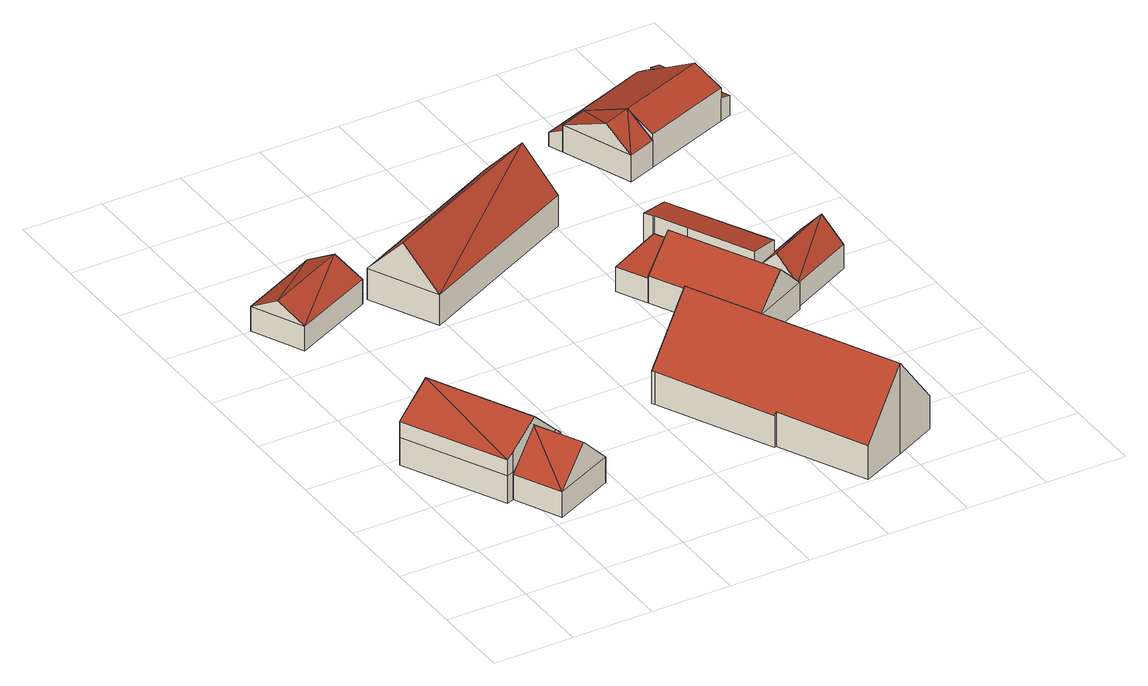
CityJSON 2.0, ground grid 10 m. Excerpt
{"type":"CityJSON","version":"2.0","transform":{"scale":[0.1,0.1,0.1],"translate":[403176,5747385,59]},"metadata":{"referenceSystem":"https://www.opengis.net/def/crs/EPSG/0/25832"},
"CityObjects":{
"building1":{"type":"Building","attributes":{"name":"Suttarp","Gemeindeschluessel":"05515000","Geometrietyp2DReferenz":"3000","function":"31001_1100","roofType":"3100","measuredHeight":8.48},"address":[{"country":"Germany","locality":"Münster","thoroughfareNumber":"117","thoroughfareName":"Ottmarsbocholter Straße"}],"geometry":[{"type":"Solid","lod":"2","boundaries":[[[[0,1,2,3]],[[4,5,1,0]],[[6,7,5,4]],[[8,9,7,6]],[[10,11,9,8]],[[12,13,11,10]],[[14,15,13,12]],[[3,2,15,14]],[[16,17,18,19]],[[20,19,18]],[[17,21,8,6,4,0]],[[18,17,0]],[[21,10,8]],[[21,17,16,12,10]],[[20,18,0,3]],[[19,20,3,14]],[[16,19,14,12]],[[1,5,7,9,11,13,15,2]]]],"semantics":{"surfaces":[{"type":"WallSurface"},{"type":"RoofSurface"},{"type":"GroundSurface"}],"values":[[0,0,0,0,0,0,0,0,1,1,1,1,0,0,0,0,0,2]]}}]},
"building2":{"type":"Building","attributes":{"Gemeindeschluessel":"05515000","Geometrietyp2DReferenz":"3000","function":"31001_2460","roofType":"3100","measuredHeight":7.43},"geometry":[{"type":"Solid","lod":"2","boundaries":[[[[22,23,11,24]],[[25,26,23,22]],[[27,13,26,25]],[[24,11,13,27]],[[22,28,25]],[[27,29,24]],[[28,22,24]],[[24,29,28]],[[25,28,29]],[[29,27,25]],[[23,26,13,11]]]],"semantics":{"surfaces":[{"type":"WallSurface"},{"type":"RoofSurface"},{"type":"GroundSurface"}],"values":[[0,0,0,0,0,0,1,1,1,1,2]]}}]},
"building3":{"type":"Building","attributes":{"Gemeindeschluessel":"05515000","Geometrietyp2DReferenz":"3000","function":"51009_1610","roofType":"2100","measuredHeight":3.39},"geometry":[{"type":"Solid","lod":"2","boundaries":[[[[30,31,32,33]],[[34,35,31,30]],[[36,37,35,34]],[[33,32,37,36]],[[34,30,33,36]],[[31,35,37,32]]]],"semantics":{"surfaces":[{"type":"WallSurface"},{"type":"RoofSurface"},{"type":"GroundSurface"}],"values":[[0,0,0,0,1,2]]}}]},
"building4":{"type":"Building","attributes":{"Gemeindeschluessel":"05515000","Geometrietyp2DReferenz":"3000","function":"31001_2460","roofType":"3100","measuredHeight":5.25},"geometry":[{"type":"Solid","lod":"2","boundaries":[[[[38,39,40,41]],[[42,43,39,38]],[[44,45,43,42]],[[41,40,45,44]],[[38,46,42]],[[44,47,41]],[[47,46,38]],[[38,41,47]],[[44,42,46]],[[46,47,44]],[[39,43,45,40]]]],"semantics":{"surfaces":[{"type":"WallSurface"},{"type":"RoofSurface"},{"type":"GroundSurface"}],"values":[[0,0,0,0,0,0,1,1,1,1,2]]}}]},
"building5":{"type":"Building","attributes":{"Gemeindeschluessel":"05515000","Geometrietyp2DReferenz":"3000","function":"31001_1000","roofType":"3100","measuredHeight":9.12},"address":[{"country":"Germany","locality":"Münster","thoroughfareNumber":"117d","thoroughfareName":"Ottmarsbocholter Straße"},{"country":"Germany","locality":"Münster","thoroughfareNumber":"117c","thoroughfareName":"Ottmarsbocholter Straße"},{"country":"Germany","locality":"Münster","thoroughfareNumber":"117b","thoroughfareName":"Ottmarsbocholter Straße"}],"geometry":[{"type":"Solid","lod":"2","boundaries":[[[[48,49,50,51]],[[52,53,49,48]],[[54,55,53,52]],[[51,50,55,54]],[[48,56,52]],[[54,57,51]],[[57,56,48]],[[48,51,57]],[[54,52,56]],[[56,57,54]],[[49,53,55,50]]]],"semantics":{"surfaces":[{"type":"WallSurface"},{"type":"RoofSurface"},{"type":"GroundSurface"}],"values":[[0,0,0,0,0,0,1,1,1,1,2]]}}]},
"building6":{"type":"Building","attributes":{"Gemeindeschluessel":"05515000","Geometrietyp2DReferenz":"3000","function":"31001_1000","roofType":"5000","measuredHeight":11.8},"address":[{"country":"Germany","locality":"Münster","thoroughfareNumber":"117a","thoroughfareName":"Ottmarsbocholter Straße"}],"geometry":[{"type":"Solid","lod":"2","boundaries":[[[[58,59,60,61]],[[62,63,59,58]],[[64,65,63,62]],[[66,67,65,64]],[[68,69,67,66]],[[70,71,69,68]],[[72,73,71,70]],[[74,75,73,72]],[[61,60,75,74]],[[68,66,64,70]],[[62,58,61,74,72,70,64]],[[59,63,65,67,69,71,73,75,60]]]],"semantics":{"surfaces":[{"type":"WallSurface"},{"type":"RoofSurface"},{"type":"GroundSurface"}],"values":[[0,0,0,0,0,0,0,0,0,1,1,2]]}}]},
"building7":{"type":"Building","attributes":{"Gemeindeschluessel":"05515000","Geometrietyp2DReferenz":"3000","function":"31001_2460","roofType":"1000","measuredHeight":3.28},"geometry":[{"type":"Solid","lod":"2","boundaries":[[[[76,77,78,79]],[[80,81,77,76]],[[82,83,81,80]],[[84,85,83,82]],[[79,78,85,84]],[[82,80,76,79,84]],[[77,81,83,85,78]]]],"semantics":{"surfaces":[{"type":"WallSurface"},{"type":"RoofSurface"},{"type":"GroundSurface"}],"values":[[0,0,0,0,0,1,2]]}}]},
"building8":{"type":"Building","attributes":{"Gemeindeschluessel":"05515000","Geometrietyp2DReferenz":"3000","function":"31001_2700","roofType":"5000","measuredHeight":7.45},"geometry":[{"type":"Solid","lod":"2","boundaries":[[[[86,85,78,87]],[[88,89,85,86]],[[90,91,89,88]],[[92,93,91,90]],[[87,78,93,92]],[[94,95,87,92]],[[94,90,88]],[[94,88,86]],[[86,95,94]],[[87,95,86]],[[90,94,92]],[[85,89,91,93,78]]]],"semantics":{"surfaces":[{"type":"WallSurface"},{"type":"RoofSurface"},{"type":"GroundSurface"}],"values":[[0,0,0,0,0,1,1,1,1,0,0,2]]}}]},
"building9":{"type":"Building","attributes":{"Gemeindeschluessel":"05515000","Geometrietyp2DReferenz":"3000","function":"31001_2460","roofType":"2100","measuredHeight":5.58},"geometry":[{"type":"Solid","lod":"2","boundaries":[[[[96,97,98,99]],[[100,101,97,96]],[[102,103,101,100]],[[104,105,103,102]],[[106,107,105,104]],[[108,109,107,106]],[[99,98,109,108]],[[106,104,102,100,96,99,108]],[[97,101,103,105,107,109,98]]]],"semantics":{"surfaces":[{"type":"WallSurface"},{"type":"RoofSurface"},{"type":"GroundSurface"}],"values":[[0,0,0,0,0,0,0,1,2]]}}]},
"building10":{"type":"Building","attributes":{"Gemeindeschluessel":"05515000","Geometrietyp2DReferenz":"3000","function":"31001_2700","roofType":"3100","measuredHeight":6.08},"geometry":[{"type":"Solid","lod":"2","boundaries":[[[[110,111,112,113]],[[114,115,111,110]],[[116,117,115,114]],[[113,112,117,116]],[[110,118,114]],[[116,119,113]],[[119,118,110]],[[110,113,119]],[[116,114,118]],[[118,119,116]],[[111,115,117,112]]]],"semantics":{"surfaces":[{"type":"WallSurface"},{"type":"RoofSurface"},{"type":"GroundSurface"}],"values":[[0,0,0,0,0,0,1,1,1,1,2]]}}]},
"building11":{"type":"Building","attributes":{"Gemeindeschluessel":"05515000","Geometrietyp2DReferenz":"3000","function":"31001_2460","roofType":"3100","measuredHeight":6.13},"geometry":[{"type":"Solid","lod":"2","boundaries":[[[[120,121,122,123]],[[124,125,121,120]],[[126,127,125,124]],[[123,122,127,126]],[[120,128,124]],[[126,129,123]],[[129,128,120]],[[120,123,129]],[[126,124,128]],[[128,129,126]],[[121,125,127,122]]]],"semantics":{"surfaces":[{"type":"WallSurface"},{"type":"RoofSurface"},{"type":"GroundSurface"}],"values":[[0,0,0,0,0,0,1,1,1,1,2]]}}]},
"building12":{"type":"Building","attributes":{"Gemeindeschluessel":"05515000","Geometrietyp2DReferenz":"3000","function":"51009_1610"},"children":["building12-1","building12-2"]},
"building12-1":{"type":"BuildingPart","attributes":{"roofType":"2100","measuredHeight":3.04},"parents":["building12"],"geometry":[{"type":"Solid","lod":"2","boundaries":[[[[130,131,132,133,134]],[[135,136,131,130]],[[137,138,136,135]],[[135,130,134,139,140,137]],[[131,136,138,141,132]],[[139,134,133]],[[141,140,139,133,132]],[[138,137,140,141]]]],"semantics":{"surfaces":[{"type":"WallSurface"},{"type":"RoofSurface"},{"type":"GroundSurface"},{"type":"ClosureSurface"}],"values":[[0,0,0,1,2,0,3,3]]}}]},
"building12-2":{"type":"BuildingPart","attributes":{"roofType":"3100","measuredHeight":6.09},"parents":["building12"],"geometry":[{"type":"Solid","lod":"2","boundaries":[[[[142,121,143,144]],[[145,122,121,142]],[[146,147,122,145]],[[148,149,147,146]],[[133,132,149,148]],[[150,125,138,137,151]],[[144,143,125,150]],[[139,133,148,146,145,142,144,152]],[[150,151,152,144]],[[121,122,147,149,132,141,138,125,143]],[[139,152,140]],[[132,133,139,140,141]],[[137,140,152,151]],[[140,137,138,141]]]],"semantics":{"surfaces":[{"type":"WallSurface"},{"type":"RoofSurface"},{"type":"GroundSurface"},{"type":"ClosureSurface"}],"values":[[0,0,0,0,0,0,0,1,1,2,0,3,0,3]]}}]}
},
"vertices":[
[105,332,48],[105,332,12],[11,286,12],[11,286,48],[129,282,48],[129,282,12],[142,255,48],[142,255,12],[167,205,48],[167,205,12],[157,201,48],[157,201,12],[82,164,48],[82,164,12],[73,160,48],[73,160,12],[82,164,74],[120,182,97],[58,309,97],[73,160,69],[11,286,69],[157,201,58],
[186,142,45],[186,142,12],[157,201,45],[110,106,45],[110,106,12],[82,164,45],[148,124,87],[119,182,87],
[129,282,45],[129,282,13],[142,255,13],[142,255,47],[135,285,45],[135,285,13],[149,258,47],[149,258,13],
[109,645,44],[109,645,12],[8,597,12],[8,597,44],[140,581,44],[140,581,12],[38,533,44],[38,533,12],[124,613,64],[23,565,64],
[361,689,52],[361,689,12],[149,586,12],[149,586,52],[402,604,52],[402,604,12],[190,501,52],[190,501,12],[382,647,103],[169,543,103],
[312,248,53],[312,248,11],[380,108,11],[380,108,52],[310,252,53],[310,252,11],[368,279,129],[368,279,11],[421,305,54],[421,305,11],[544,53,54],[544,53,11],[491,27,129],[491,27,11],[435,1,55],[435,1,11],[383,109,56],[383,109,11],
[389,461,44],[389,461,12],[408,423,12],[408,423,44],[458,496,44],[458,496,12],[459,496,44],[459,496,12],[478,457,44],[478,457,12],
[478,457,47],[408,423,47],[542,330,47],[542,330,12],[543,328,47],[543,328,12],[473,293,47],[473,293,12],[508,310,86],[443,440,86],
[458,496,67],[458,496,11],[459,496,11],[459,496,67],[452,507,67],[452,507,11],[489,525,59],[489,525,11],[552,397,60],[552,397,11],[517,380,67],[517,380,11],[478,457,67],[478,457,11],
[600,421,44],[600,421,13],[517,380,13],[517,380,44],[625,372,44],[625,372,13],[542,330,44],[542,330,13],[612,397,74],[530,355,74],
[518,745,44],[518,745,9],[484,732,9],[484,732,44],[552,655,44],[552,655,9],[517,642,44],[517,642,9],[540,688,71],[505,675,71],
[642,792,35],[642,792,9],[628,787,9],[628,787,37],[628,787,39],[677,701,35],[677,701,9],[663,696,39],[663,696,9],[630,782,39],[650,730,39],[650,730,9],
[518,745,37],[540,689,9],[540,689,70],[484,732,37],[477,750,26],[477,750,9],[622,804,26],[622,804,9],[552,655,52],[663,696,52],[650,730,70]
]}
